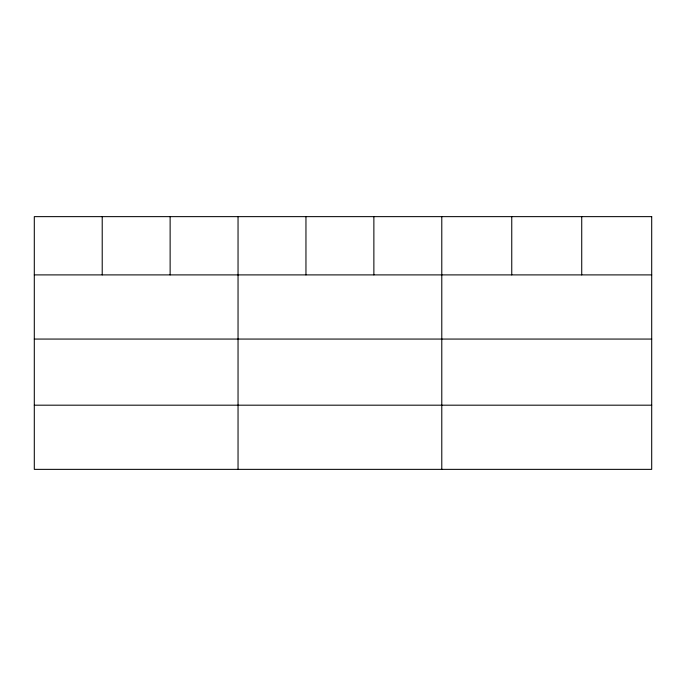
<?xml version="1.0" encoding="UTF-8"?>
<svg xmlns="http://www.w3.org/2000/svg" width="686" height="686" viewBox="0 0 686 686"><rect width="100%" height="100%" fill="white"/><g stroke="black" fill="none" stroke-linecap="round" stroke-linejoin="round"><path stroke-width="1.03" d="M34.3 274.897L651.7 274.897M34.3 339.064L651.7 339.064M34.3 405.186L651.7 405.186M581.728 216.639L581.728 274.897M511.756 216.639L511.756 274.897M441.784 216.639L441.784 469.361M373.87 216.639L373.87 274.897M305.956 216.639L305.956 274.897M238.042 216.639L238.042 469.361M170.128 216.639L170.128 274.897M102.214 216.639L102.214 274.897M651.7 216.639L34.3 216.639L34.3 469.361L651.7 469.361L651.7 216.639"/></g></svg>
